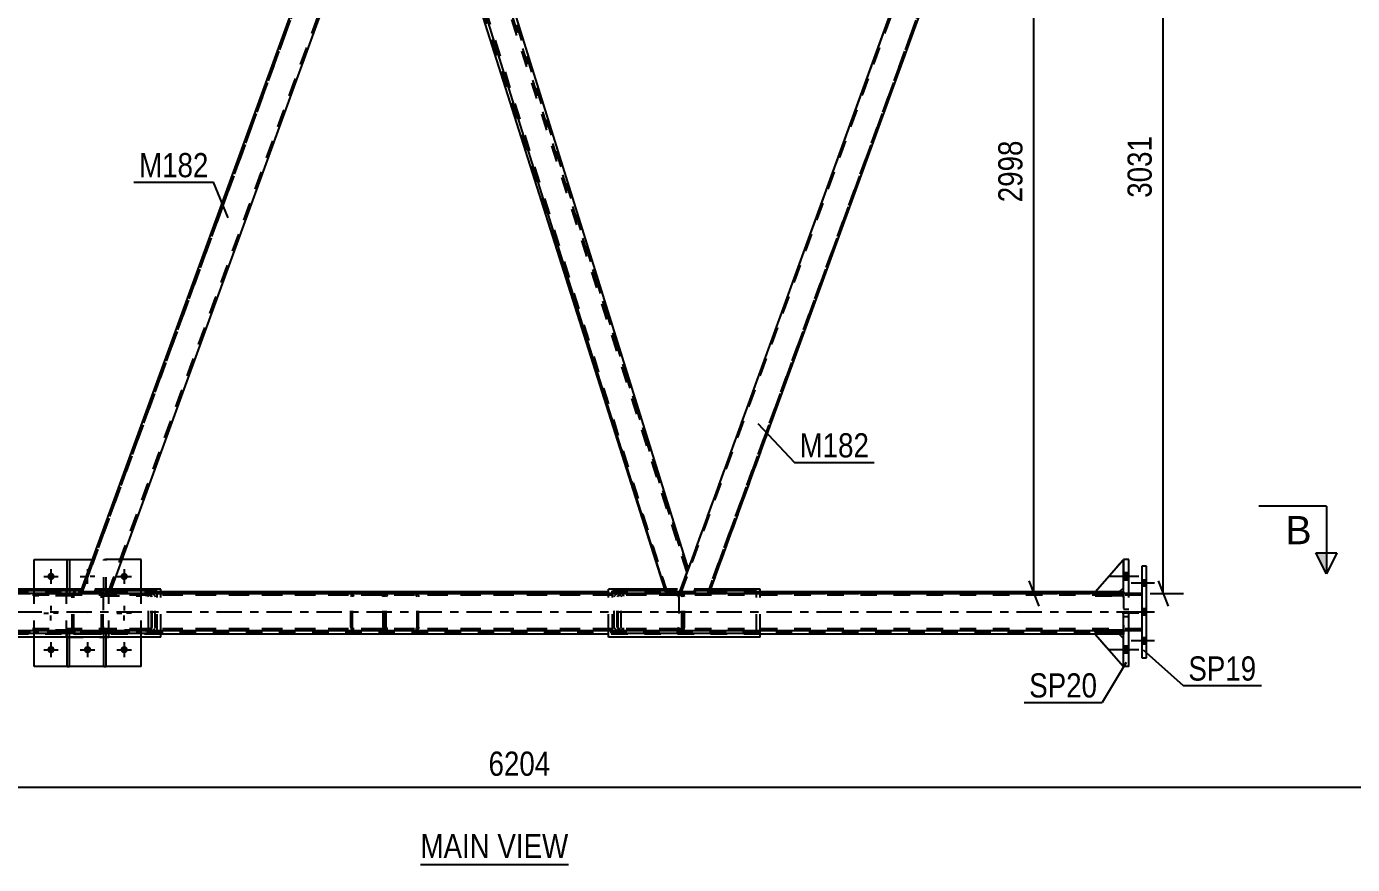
# Model space of a CAD drawing. Header units: millimetres. Extents: x -563 to 626, y -882 to -41.
# Drawn here: x 385.2 to 542.2, y -238.9 to -139.7 of the extents above; entities that cross this region are included whole.
import ezdxf

# ---------------------------------------------------------------- set-up
doc = ezdxf.new("R2010")
doc.units = ezdxf.units.MM
doc.linetypes.add('DXK_LINE_DOT2', pattern=[3.9198, 1.9599, -1.9599])
doc.linetypes.add('DXK_LINE_DOT3', pattern=[5.9187, 2.979, -0.9799, 0.9799, -0.9799])
doc.styles.add('Arial', font='ARIAL.TTF', dxfattribs={"height": 0.2})
doc.styles.add('Arial Narrow', font='ARIALN.TTF', dxfattribs={"height": 0.2})

# ---------------------------------------------------------------- blocks, each defined once
blk = doc.blocks.new('Unknown-761534688-11 - 5581')
at = {"color": 30, "linetype": 'Continuous'}
blk.add_line((431.84, -238.93), (449.37, -238.93), dxfattribs=at)
at = {"color": 0, "linetype": 'Continuous'}
blk.add_wipeout([(449.37, -238.18), (449.37, -235.18), (431.84, -235.18), (431.84, -238.18)], dxfattribs=at)
at = {"color": 3, "linetype": 'Continuous', "style": 'Arial Narrow'}
blk.add_text('MAIN VIEW', height=2.863, dxfattribs=at).set_placement((431.84, -238.18))
blk = doc.blocks.new('Part-761534688-5585 - 5581')
at = {"color": 2, "linetype": 'Continuous'}
for p, q in [((460.82, -206.52), (454.57, -206.52)), ((454.57, -206.85), (454.57, -206.52)), ((471.61, -206.52), (466.13, -206.52)), ((471.61, -206.85), (471.61, -206.52)), ((454.57, -211.58), (454.57, -211.25)), ((471.61, -211.58), (454.57, -211.58)), ((471.61, -211.58), (471.61, -211.25))]:
    blk.add_line(p, q, dxfattribs=at)
at = {"color": 7, "linetype": 'DXK_LINE_DOT2'}
for p, q in [((454.57, -211.25), (454.57, -206.85)), ((466.13, -206.52), (460.82, -206.52)), ((471.61, -211.25), (471.61, -206.85))]:
    blk.add_line(p, q, dxfattribs=at)
blk = doc.blocks.new('Part-761534688-5805 - 5581')
at = {"color": 2, "linetype": 'Continuous'}
for p, q in [((428.28, -105.83), (391.52, -206.85)), ((431.83, -105.83), (428.28, -105.83)), ((395.06, -206.85), (430.54, -109.37))]:
    blk.add_line(p, q, dxfattribs=at)
at = {"color": 7, "linetype": 'DXK_LINE_DOT2'}
for p, q in [((428.5, -105.83), (391.73, -206.85)), ((394.85, -206.85), (431.62, -105.83)), ((430.54, -109.37), (431.83, -105.83)), ((391.52, -206.85), (395.06, -206.85))]:
    blk.add_line(p, q, dxfattribs=at)
blk = doc.blocks.new('Part-761534688-5733 - 5581')
at = {"color": 2, "linetype": 'Continuous'}
for p, q in [((391.71, -206.33), (383.7, -206.33)), ((383.7, -206.85), (383.7, -206.33)), ((401.12, -206.33), (395.25, -206.33)), ((401.12, -206.85), (401.12, -206.33)), ((383.7, -212), (383.7, -211.25)), ((401.12, -212), (401.12, -211.25)), ((401.12, -212), (383.7, -212))]:
    blk.add_line(p, q, dxfattribs=at)
at = {"color": 7, "linetype": 'DXK_LINE_DOT2'}
for p, q in [((383.7, -211.25), (383.7, -206.85)), ((395.25, -206.33), (391.71, -206.33)), ((401.12, -211.25), (401.12, -206.85))]:
    blk.add_line(p, q, dxfattribs=at)
blk = doc.blocks.new('Part-761534688-5797 - 5581')
at = {"color": 2, "linetype": 'Continuous'}
for p, q in [((391.64, -206.52), (384.12, -206.52)), ((384.12, -206.85), (384.12, -206.52)), ((400.67, -206.52), (395.19, -206.52)), ((400.67, -206.85), (400.67, -206.52)), ((384.12, -211.58), (384.12, -211.25)), ((400.67, -211.58), (384.12, -211.58)), ((400.67, -211.58), (400.67, -211.25))]:
    blk.add_line(p, q, dxfattribs=at)
at = {"color": 7, "linetype": 'DXK_LINE_DOT2'}
for p, q in [((384.12, -211.25), (384.12, -206.85)), ((395.19, -206.52), (391.64, -206.52)), ((400.67, -211.25), (400.67, -206.85))]:
    blk.add_line(p, q, dxfattribs=at)
blk = doc.blocks.new('Part-761534688-5588 - 5581')
at = {"color": 7, "linetype": 'DXK_LINE_DOT2'}
for p, q in [((389.94, -212), (389.94, -206.33)), ((389.94, -206.33), (394.94, -206.33)), ((394.94, -212), (394.94, -206.33)), ((389.94, -212), (394.94, -212))]:
    blk.add_line(p, q, dxfattribs=at)
blk = doc.blocks.new('Part-761534688-5727 - 5581')
at = {"color": 7, "linetype": 'DXK_LINE_DOT2'}
for p, q in [((515.05, -211.2), (511.71, -211.2)), ((511.71, -211.2), (511.71, -211.47)), ((511.71, -211.47), (515.05, -211.47)), ((514.55, -211.47), (514.55, -211.2)), ((515.05, -211.47), (515.05, -211.2))]:
    blk.add_line(p, q, dxfattribs=at)
blk = doc.blocks.new('Bolt-761534688-5671 - 5581')
at = {"linetype": 'Continuous'}
for points in [[(388.54, -204.83, -1), (387.67, -204.83, -1)], [(397.2, -204.83, -1), (396.34, -204.83, -1)], [(388.54, -213.5, -1), (387.67, -213.5, -1)], [(392.87, -213.5, -1), (392, -213.5, -1)], [(397.2, -213.5, -1), (396.34, -213.5, -1)]]:
    blk.add_hatch(color=1, dxfattribs=at).paths.add_polyline_path(points)
at = {"color": 1, "linetype": 'Continuous'}
for p, q in [((388.1, -203.97), (388.1, -205.7)), ((392.44, -203.97), (392.44, -204.54)), ((396.77, -203.97), (396.77, -205.7)), ((387.24, -204.83), (388.97, -204.83)), ((391.57, -204.83), (392.15, -204.83)), ((392.44, -205.7), (392.44, -205.12)), ((393.3, -204.83), (392.73, -204.83)), ((395.9, -204.83), (397.64, -204.83)), ((388.1, -208.3), (388.1, -208.88)), ((396.77, -208.3), (396.77, -208.88)), ((387.24, -209.17), (387.81, -209.17)), ((388.1, -210.03), (388.1, -209.46)), ((388.97, -209.17), (388.39, -209.17)), ((395.9, -209.17), (396.48, -209.17)), ((396.77, -210.03), (396.77, -209.46)), ((397.64, -209.17), (397.06, -209.17)), ((388.1, -212.63), (388.1, -214.37)), ((392.44, -212.63), (392.44, -214.37)), ((396.77, -212.63), (396.77, -214.37)), ((387.24, -213.5), (388.97, -213.5)), ((391.57, -213.5), (393.3, -213.5)), ((395.9, -213.5), (397.64, -213.5))]:
    blk.add_line(p, q, dxfattribs=at)
blk = doc.blocks.new('Part-761534688-5724 - 5581')
at = {"color": 7, "linetype": 'DXK_LINE_DOT2'}
for p, q in [((515.05, -206.87), (511.71, -206.87)), ((511.71, -206.87), (511.71, -207.13)), ((511.71, -207.13), (515.05, -207.13)), ((514.55, -207.13), (514.55, -206.87)), ((515.05, -207.13), (515.05, -206.87))]:
    blk.add_line(p, q, dxfattribs=at)
blk = doc.blocks.new('Part-761534688-5697 - 5581')
at = {"color": 2, "linetype": 'Continuous'}
for p, q in [((517.77, -203.63), (517.23, -203.63)), ((517.23, -203.63), (517.23, -214.47)), ((517.77, -214.47), (517.77, -203.63)), ((517.23, -214.47), (517.77, -214.47))]:
    blk.add_line(p, q, dxfattribs=at)
blk = doc.blocks.new('Part-761534688-5751 - 5581')
at = {"color": 2, "linetype": 'Continuous'}
for p, q in [((511.71, -206.67), (515.05, -202.83)), ((514.55, -206.67), (511.71, -206.67)), ((515.05, -206.17), (514.55, -206.67))]:
    blk.add_line(p, q, dxfattribs=at)
at = {"color": 7, "linetype": 'DXK_LINE_DOT2'}
blk.add_line((515.05, -202.83), (515.05, -206.17), dxfattribs=at)
blk = doc.blocks.new('Part-761534688-5714 - 5581')
at = {"color": 2, "linetype": 'Continuous'}
for p, q in [((431.83, -105.83), (430.54, -109.37)), ((431.83, -105.83), (432.93, -105.83)), ((432.93, -105.83), (463.52, -203.96)), ((430.54, -109.37), (460.93, -206.85)), ((462.46, -206.85), (463.52, -203.96))]:
    blk.add_line(p, q, dxfattribs=at)
at = {"color": 7, "linetype": 'DXK_LINE_DOT2'}
for p, q in [((432.72, -105.83), (463.4, -204.27)), ((461.13, -206.85), (430.66, -109.06)), ((460.93, -206.85), (462.46, -206.85))]:
    blk.add_line(p, q, dxfattribs=at)
blk = doc.blocks.new('Part-761534688-5718 - 5581')
at = {"color": 7, "linetype": 'DXK_LINE_DOT2'}
for p, q in [((498.62, -107.5), (462.53, -206.67)), ((462.74, -206.67), (498.84, -107.5)), ((501.96, -107.5), (465.86, -206.67)), ((466.08, -206.67), (502.17, -107.5)), ((502.17, -107.5), (498.62, -107.5)), ((462.53, -206.67), (466.08, -206.67))]:
    blk.add_line(p, q, dxfattribs=at)
blk = doc.blocks.new('Part-761534688-5721 - 5581')
at = {"color": 7, "linetype": 'DXK_LINE_DOT2'}
for p, q in [((511.71, -211.22), (511.71, -211.2)), ((515.05, -211.2), (511.71, -211.2)), ((511.71, -211.25), (511.71, -211.22)), ((514.55, -211.47), (514.55, -211.2)), ((515.05, -211.25), (515.05, -211.2))]:
    blk.add_line(p, q, dxfattribs=at)
at = {"color": 2, "linetype": 'Continuous'}
for p, q in [((511.71, -211.47), (511.71, -211.25)), ((515.05, -211.47), (511.71, -211.47)), ((515.05, -211.47), (515.05, -211.25))]:
    blk.add_line(p, q, dxfattribs=at)
blk = doc.blocks.new('Part-761534688-5748 - 5581')
at = {"color": 7, "linetype": 'DXK_LINE_DOT2'}
for p, q in [((514.55, -211.67), (511.71, -211.67)), ((511.71, -211.67), (515.05, -215.5)), ((515.05, -212.17), (514.55, -211.67)), ((515.05, -215.5), (515.05, -212.17))]:
    blk.add_line(p, q, dxfattribs=at)
blk = doc.blocks.new('Part-761534688-5752 - 5581')
at = {"color": 7, "linetype": 'DXK_LINE_DOT2'}
for p, q in [((427.68, -107.5), (391.58, -206.67)), ((427.89, -107.5), (391.8, -206.67)), ((394.92, -206.67), (431.01, -107.5)), ((395.13, -206.67), (431.22, -107.5)), ((431.22, -107.5), (427.68, -107.5)), ((391.58, -206.67), (395.13, -206.67))]:
    blk.add_line(p, q, dxfattribs=at)
blk = doc.blocks.new('Part-761534688-5755 - 5581')
at = {"color": 2, "linetype": 'Continuous'}
for p, q in [((460.76, -206.33), (454.11, -206.33)), ((454.11, -206.85), (454.11, -206.33)), ((472.07, -206.33), (466.2, -206.33)), ((472.07, -206.85), (472.07, -206.33)), ((454.11, -212), (454.11, -211.25)), ((472.07, -212), (472.07, -211.25)), ((472.07, -212), (454.11, -212))]:
    blk.add_line(p, q, dxfattribs=at)
at = {"color": 7, "linetype": 'DXK_LINE_DOT2'}
for p, q in [((454.11, -211.25), (454.11, -206.85)), ((466.2, -206.33), (460.76, -206.33)), ((472.07, -211.25), (472.07, -206.85))]:
    blk.add_line(p, q, dxfattribs=at)
blk = doc.blocks.new('Part-761534688-5758 - 5581')
at = {"color": 7, "linetype": 'DXK_LINE_DOT2'}
for p, q in [((390.63, -206.91), (390.6, -207.07)), ((390.6, -207.07), (390.63, -206.91)), ((390.6, -211.27), (390.6, -207.07)), ((390.82, -206.99), (390.8, -207.07)), ((390.8, -211.27), (390.8, -207.07)), ((390.86, -206.93), (390.82, -206.99)), ((391, -206.67), (390.85, -206.7)), ((390.85, -206.7), (391, -206.67)), ((390.93, -206.88), (390.86, -206.93)), ((391, -206.87), (390.93, -206.88)), ((393.87, -206.67), (391, -206.67)), ((393.87, -206.87), (391, -206.87)), ((394.02, -206.7), (393.87, -206.67)), ((393.87, -206.67), (394.02, -206.7)), ((393.95, -206.88), (393.87, -206.87)), ((394.01, -206.93), (393.95, -206.88)), ((394.06, -206.99), (394.01, -206.93)), ((394.07, -207.07), (394.06, -206.99)), ((394.07, -211.27), (394.07, -207.07)), ((394.27, -207.07), (394.24, -206.91)), ((394.24, -206.91), (394.27, -207.07)), ((394.27, -211.27), (394.27, -207.07)), ((390.6, -211.27), (390.62, -211.34)), ((390.62, -211.34), (390.6, -211.27)), ((390.62, -211.34), (390.63, -211.42)), ((390.63, -211.42), (390.62, -211.34)), ((390.8, -211.27), (390.82, -211.34)), ((390.82, -211.34), (390.86, -211.41)), ((390.85, -211.64), (391, -211.67)), ((391, -211.67), (390.85, -211.64)), ((390.86, -211.41), (390.93, -211.45)), ((390.93, -211.45), (391, -211.47)), ((393.87, -211.47), (391, -211.47)), ((393.87, -211.67), (391, -211.67)), ((393.87, -211.47), (393.95, -211.45)), ((393.87, -211.67), (394.02, -211.64)), ((394.02, -211.64), (393.87, -211.67)), ((393.95, -211.45), (394.01, -211.41)), ((394.01, -211.41), (394.06, -211.34)), ((394.06, -211.34), (394.07, -211.27)), ((394.24, -211.42), (394.26, -211.34)), ((394.26, -211.34), (394.24, -211.42)), ((394.26, -211.34), (394.27, -211.27)), ((394.27, -211.27), (394.26, -211.34))]:
    blk.add_line(p, q, dxfattribs=at)
at = {"color": 7, "linetype": 'DXK_LINE_DOT3'}
blk.add_line((392.44, -209.17), (392.44, -209.17), dxfattribs=at)
at = {"color": 7, "linetype": 'DXK_LINE_DOT2'}
for centre, start, end in [((391, -207.07), 112.4999, 157.4999), ((391, -207.07), 112.4999, 157.4999), ((393.87, -207.07), 22.4999, 67.4999), ((393.87, -207.07), 22.4999, 67.4999), ((391, -211.27), 202.4999, 247.4999), ((391, -211.27), 202.4999, 247.4999), ((393.87, -211.27), 292.4999, 337.4999), ((393.87, -211.27), 292.4999, 337.4999)]:
    blk.add_arc(centre, 0.4, start, end, dxfattribs=at)
blk = doc.blocks.new('Part-761534688-5761 - 5581')
at = {"color": 2, "linetype": 'Continuous'}
for p, q in [((386.1, -206.33), (386.1, -202.83)), ((386.1, -202.83), (392.98, -202.83)), ((398.77, -202.83), (396.53, -202.83)), ((398.77, -206.33), (398.77, -202.83)), ((386.1, -215.5), (386.1, -212)), ((398.77, -215.5), (398.77, -212)), ((398.77, -215.5), (386.1, -215.5))]:
    blk.add_line(p, q, dxfattribs=at)
at = {"color": 7, "linetype": 'DXK_LINE_DOT2'}
for p, q in [((396.53, -202.83), (392.98, -202.83)), ((386.1, -212), (386.1, -206.33)), ((398.77, -212), (398.77, -206.33))]:
    blk.add_line(p, q, dxfattribs=at)
blk = doc.blocks.new('Part-761534688-5771 - 5581')
at = {"color": 7, "linetype": 'DXK_LINE_DOT2'}
for p, q in [((462.68, -206.85), (499.44, -105.83)), ((502.56, -105.83), (465.8, -206.85)), ((463.52, -203.96), (462.46, -206.85)), ((462.46, -206.85), (466.01, -206.85))]:
    blk.add_line(p, q, dxfattribs=at)
at = {"color": 2, "linetype": 'Continuous'}
for p, q in [((499.23, -105.83), (463.52, -203.96)), ((466.01, -206.85), (502.78, -105.83)), ((502.78, -105.83), (499.23, -105.83))]:
    blk.add_line(p, q, dxfattribs=at)
blk = doc.blocks.new('Part-761534688-5774 - 5581')
at = {"color": 7, "linetype": 'DXK_LINE_DOT2'}
for p, q in [((394.64, -211.47), (394.38, -211.47)), ((394.38, -212), (394.38, -211.47)), ((394.64, -212), (394.64, -211.47)), ((394.38, -211.97), (394.64, -211.97))]:
    blk.add_line(p, q, dxfattribs=at)
at = {"color": 2, "linetype": 'Continuous'}
for p, q in [((394.38, -215.5), (394.38, -212)), ((394.64, -215.5), (394.64, -212)), ((394.38, -215.5), (394.64, -215.5))]:
    blk.add_line(p, q, dxfattribs=at)
blk = doc.blocks.new('Part-761534688-5787 - 5581')
at = {"color": 2, "linetype": 'Continuous'}
for p, q in [((514.55, -211.67), (511.71, -211.67)), ((511.71, -211.67), (515.05, -215.5)), ((515.05, -212.17), (514.55, -211.67))]:
    blk.add_line(p, q, dxfattribs=at)
at = {"color": 7, "linetype": 'DXK_LINE_DOT2'}
blk.add_line((515.05, -215.5), (515.05, -212.17), dxfattribs=at)
blk = doc.blocks.new('Part-761534688-5835 - 5581')
at = {"color": 7, "linetype": 'DXK_LINE_DOT2'}
for p, q in [((390.6, -206.87), (386.1, -206.87)), ((386.1, -206.87), (386.1, -207.13)), ((390.6, -207.13), (386.1, -207.13)), ((390.1, -207.13), (390.1, -206.87)), ((390.6, -207.13), (390.6, -206.87))]:
    blk.add_line(p, q, dxfattribs=at)
blk = doc.blocks.new('Part-761534688-5838 - 5581')
at = {"color": 7, "linetype": 'DXK_LINE_DOT2'}
for p, q in [((398.77, -211.2), (394.27, -211.2)), ((394.27, -211.2), (394.27, -211.47)), ((394.27, -211.47), (398.77, -211.47)), ((394.77, -211.47), (394.77, -211.2)), ((398.77, -211.47), (398.77, -211.2))]:
    blk.add_line(p, q, dxfattribs=at)
blk = doc.blocks.new('Part-761534688-5841 - 5581')
at = {"color": 2, "linetype": 'Continuous'}
for p, q in [((390.04, -202.83), (390.31, -202.83)), ((390.04, -206.33), (390.04, -202.83)), ((390.31, -202.83), (390.31, -206.33))]:
    blk.add_line(p, q, dxfattribs=at)
at = {"color": 7, "linetype": 'DXK_LINE_DOT2'}
for p, q in [((390.04, -206.87), (390.04, -206.33)), ((390.04, -206.37), (390.31, -206.37)), ((390.31, -206.87), (390.04, -206.87)), ((390.31, -206.33), (390.31, -206.87))]:
    blk.add_line(p, q, dxfattribs=at)
blk = doc.blocks.new('Bolt-761534688-5851 - 5581')
at = {"linetype": 'Continuous'}
for points in [[(515.71, -205.27), (515.71, -204.4), (515.05, -204.4), (515.05, -205.27)], [(515.71, -205.27), (515.71, -204.4), (515.05, -204.4), (515.05, -205.27)], [(515.71, -205.27), (515.71, -204.4), (515.05, -204.4), (515.05, -205.27)], [(515.71, -213.93), (515.71, -213.07), (515.05, -213.07), (515.05, -213.93)], [(515.71, -213.93), (515.71, -213.07), (515.05, -213.07), (515.05, -213.93)], [(515.71, -213.93), (515.71, -213.07), (515.05, -213.07), (515.05, -213.93)]]:
    blk.add_hatch(color=1, dxfattribs=at).paths.add_polyline_path(points)
at = {"color": 1, "linetype": 'Continuous'}
for p, q in [((516.88, -204.83), (513.38, -204.83)), ((516.88, -204.83), (513.38, -204.83)), ((516.88, -204.83), (513.38, -204.83)), ((515.71, -204.4), (515.05, -204.4)), ((515.71, -204.4), (515.05, -204.4)), ((515.71, -204.4), (515.05, -204.4)), ((515.71, -205.27), (515.05, -205.27)), ((515.71, -205.27), (515.05, -205.27)), ((515.71, -205.27), (515.05, -205.27)), ((515.71, -213.07), (515.05, -213.07)), ((515.71, -213.07), (515.05, -213.07)), ((515.71, -213.07), (515.05, -213.07)), ((516.88, -213.5), (513.38, -213.5)), ((516.88, -213.5), (513.38, -213.5)), ((516.88, -213.5), (513.38, -213.5)), ((515.71, -213.93), (515.05, -213.93)), ((515.71, -213.93), (515.05, -213.93)), ((515.71, -213.93), (515.05, -213.93))]:
    blk.add_line(p, q, dxfattribs=at)
at = {"color": 1, "linetype": 'DXK_LINE_DOT2'}
for p, q in [((515.71, -208.73), (515.05, -208.73)), ((515.71, -208.73), (515.05, -208.73)), ((516.88, -209.17), (513.38, -209.17)), ((516.88, -209.17), (513.38, -209.17)), ((515.71, -209.6), (515.05, -209.6)), ((515.71, -209.6), (515.05, -209.6))]:
    blk.add_line(p, q, dxfattribs=at)
blk = doc.blocks.new('Part-761534688-5862 - 5581')
at = {"color": 7, "linetype": 'DXK_LINE_DOT2'}
for p, q in [((398.77, -206.87), (394.27, -206.87)), ((394.27, -206.87), (394.27, -207.13)), ((394.27, -207.13), (398.77, -207.13)), ((394.77, -207.13), (394.77, -206.87)), ((398.77, -207.13), (398.77, -206.87))]:
    blk.add_line(p, q, dxfattribs=at)
blk = doc.blocks.new('Part-761534688-5863 - 5581')
at = {"color": 7, "linetype": 'DXK_LINE_DOT2'}
for p, q in [((515.05, -206.87), (366.63, -206.87)), ((401.12, -206.67), (383.7, -206.67)), ((472.07, -206.67), (454.11, -206.67)), ((514.55, -206.67), (511.71, -206.67)), ((515.05, -206.67), (515.05, -211.67)), ((515.05, -211.47), (366.63, -211.47)), ((401.12, -211.67), (383.7, -211.67)), ((472.07, -211.67), (454.11, -211.67)), ((514.55, -211.67), (511.71, -211.67))]:
    blk.add_line(p, q, dxfattribs=at)
at = {"color": 2, "linetype": 'Continuous'}
for p, q in [((454.11, -206.67), (401.12, -206.67)), ((511.71, -206.67), (472.07, -206.67)), ((515.05, -206.67), (514.55, -206.67)), ((454.11, -211.67), (401.12, -211.67)), ((511.71, -211.67), (472.07, -211.67)), ((515.05, -211.67), (514.55, -211.67))]:
    blk.add_line(p, q, dxfattribs=at)
blk = doc.blocks.new('Part-761534688-5868 - 5581')
at = {"color": 2, "linetype": 'Continuous'}
for p, q in [((517.23, -206.85), (366.63, -206.85)), ((517.23, -211.25), (366.63, -211.25))]:
    blk.add_line(p, q, dxfattribs=at)
at = {"color": 7, "linetype": 'DXK_LINE_DOT2'}
for p, q in [((517.23, -207.05), (366.63, -207.05)), ((517.23, -206.85), (517.23, -211.25)), ((517.23, -211.05), (366.63, -211.05))]:
    blk.add_line(p, q, dxfattribs=at)
at = {"color": 7, "linetype": 'DXK_LINE_DOT3'}
blk.add_line((517.23, -209.05), (366.63, -209.05), dxfattribs=at)
blk = doc.blocks.new('Part-761534688-5876 - 5581')
at = {"color": 7, "linetype": 'DXK_LINE_DOT2'}
for p, q in [((394.38, -206.87), (394.38, -202.83)), ((394.38, -202.83), (394.64, -202.83)), ((394.64, -206.87), (394.64, -202.83)), ((394.38, -206.37), (394.64, -206.37)), ((394.64, -206.87), (394.38, -206.87)), ((394.64, -206.84), (394.64, -206.87))]:
    blk.add_line(p, q, dxfattribs=at)
blk = doc.blocks.new('Part-761534688-5882 - 5581')
at = {"color": 7, "linetype": 'DXK_LINE_DOT2'}
for p, q in [((511.71, -207.13), (511.71, -206.87)), ((511.71, -206.87), (515.05, -206.87)), ((515.05, -207.13), (511.71, -207.13)), ((514.55, -207.13), (514.55, -206.87)), ((515.05, -206.87), (515.05, -207.13))]:
    blk.add_line(p, q, dxfattribs=at)
blk = doc.blocks.new('Part-761534688-5888 - 5581')
at = {"color": 7, "linetype": 'DXK_LINE_DOT2'}
for p, q in [((390.31, -211.47), (390.04, -211.47)), ((390.04, -212), (390.04, -211.47)), ((390.31, -212), (390.31, -211.47)), ((390.04, -211.97), (390.31, -211.97))]:
    blk.add_line(p, q, dxfattribs=at)
at = {"color": 2, "linetype": 'Continuous'}
for p, q in [((390.04, -215.5), (390.04, -212)), ((390.31, -215.5), (390.31, -212)), ((390.04, -215.5), (390.31, -215.5))]:
    blk.add_line(p, q, dxfattribs=at)
blk = doc.blocks.new('Part-761534688-5897 - 5581')
at = {"color": 7, "linetype": 'DXK_LINE_DOT2'}
for p, q in [((431.22, -107.5), (430.25, -110.17)), ((432.9, -107.5), (431.22, -107.5)), ((463.39, -204.3), (432.69, -107.5)), ((463.5, -204), (432.9, -107.5)), ((461.06, -206.67), (430.36, -109.86)), ((462.53, -206.67), (463.5, -204)), ((460.85, -206.67), (460.75, -206.33)), ((460.85, -206.67), (462.53, -206.67))]:
    blk.add_line(p, q, dxfattribs=at)
at = {"color": 2, "linetype": 'Continuous'}
blk.add_line((460.75, -206.33), (430.25, -110.17), dxfattribs=at)
blk = doc.blocks.new('Bolt-761534688-5898 - 5581')
at = {"linetype": 'Continuous'}
for points in [[(517.77, -206), (517.77, -205.27), (517.23, -205.27), (517.23, -206)], [(517.77, -206), (517.77, -205.27), (517.23, -205.27), (517.23, -206)], [(517.77, -206), (517.77, -205.27), (517.23, -205.27), (517.23, -206)], [(517.77, -209.42), (517.77, -208.68), (517.23, -208.68), (517.23, -209.42)], [(517.77, -209.42), (517.77, -208.68), (517.23, -208.68), (517.23, -209.42)], [(517.77, -212.83), (517.77, -212.1), (517.23, -212.1), (517.23, -212.83)], [(517.77, -212.83), (517.77, -212.1), (517.23, -212.1), (517.23, -212.83)], [(517.77, -212.83), (517.77, -212.1), (517.23, -212.1), (517.23, -212.83)]]:
    blk.add_hatch(color=1, dxfattribs=at).paths.add_polyline_path(points)
at = {"color": 1, "linetype": 'Continuous'}
for p, q in [((517.77, -205.27), (517.23, -205.27)), ((517.77, -205.27), (517.23, -205.27)), ((517.77, -205.27), (517.23, -205.27)), ((518.73, -205.63), (515.97, -205.63)), ((518.73, -205.63), (515.97, -205.63)), ((518.73, -205.63), (515.97, -205.63)), ((517.77, -206), (517.23, -206)), ((517.77, -206), (517.23, -206)), ((517.77, -206), (517.23, -206)), ((517.77, -208.68), (517.23, -208.68)), ((517.77, -208.68), (517.23, -208.68)), ((518.73, -209.05), (515.97, -209.05)), ((518.73, -209.05), (515.97, -209.05)), ((517.77, -209.42), (517.23, -209.42)), ((517.77, -209.42), (517.23, -209.42)), ((518.73, -212.47), (515.97, -212.47)), ((518.73, -212.47), (515.97, -212.47)), ((518.73, -212.47), (515.97, -212.47)), ((517.77, -212.1), (517.23, -212.1)), ((517.77, -212.1), (517.23, -212.1)), ((517.77, -212.1), (517.23, -212.1)), ((517.77, -212.83), (517.23, -212.83)), ((517.77, -212.83), (517.23, -212.83)), ((517.77, -212.83), (517.23, -212.83))]:
    blk.add_line(p, q, dxfattribs=at)
blk = doc.blocks.new('Part-761534688-5914 - 5581')
at = {"color": 2, "linetype": 'Continuous'}
for p, q in [((515.71, -202.83), (515.05, -202.83)), ((515.05, -206.85), (515.05, -202.83)), ((515.71, -206.85), (515.71, -202.83)), ((515.05, -215.5), (515.05, -211.25)), ((515.71, -215.5), (515.71, -211.25)), ((515.71, -215.5), (515.05, -215.5))]:
    blk.add_line(p, q, dxfattribs=at)
at = {"color": 7, "linetype": 'DXK_LINE_DOT2'}
for p, q in [((515.05, -211.25), (515.05, -206.85)), ((515.71, -211.25), (515.71, -206.85))]:
    blk.add_line(p, q, dxfattribs=at)
blk = doc.blocks.new('Part-761534688-5925 - 5581')
at = {"color": 7, "linetype": 'DXK_LINE_DOT2'}
for p, q in [((390.6, -211.2), (386.1, -211.2)), ((386.1, -211.2), (386.1, -211.47)), ((390.6, -211.47), (386.1, -211.47)), ((390.1, -211.47), (390.1, -211.2)), ((390.6, -211.47), (390.6, -211.2))]:
    blk.add_line(p, q, dxfattribs=at)
blk = doc.blocks.new('Part-761534688-5929 - 5581')
at = {"color": 7, "linetype": 'DXK_LINE_DOT2'}
for p, q in [((394.28, -211.25), (394.28, -206.85)), ((394.28, -206.85), (427.25, -206.85)), ((427.25, -207.05), (394.28, -207.05)), ((399.73, -206.85), (400.01, -206.88)), ((399.87, -207.07), (399.73, -207.05)), ((400.09, -207.25), (400.06, -207.17)), ((400.4, -207.1), (400.45, -207.25)), ((423.64, -207.1), (423.61, -207.25)), ((423.72, -206.97), (423.64, -207.1)), ((423.84, -206.88), (423.72, -206.97)), ((423.8, -207.25), (423.81, -207.17)), ((423.81, -207.17), (423.85, -207.11)), ((423.98, -206.85), (423.84, -206.88)), ((423.85, -207.11), (423.91, -207.07)), ((423.91, -207.07), (423.98, -207.05)), ((427.39, -206.88), (427.25, -206.85)), ((427.25, -207.05), (427.32, -207.07)), ((427.32, -207.07), (427.38, -207.11)), ((427.38, -207.11), (427.42, -207.17)), ((427.51, -206.97), (427.39, -206.88)), ((427.42, -207.17), (427.43, -207.25)), ((427.59, -207.1), (427.51, -206.97)), ((427.62, -207.25), (427.59, -207.1)), ((400.09, -210.85), (400.09, -207.25)), ((400.45, -210.85), (400.45, -207.25)), ((423.61, -210.85), (423.61, -207.25)), ((423.8, -210.85), (423.8, -207.25)), ((427.43, -210.85), (427.43, -207.25)), ((427.62, -210.85), (427.62, -207.25)), ((427.25, -211.05), (394.28, -211.05)), ((427.25, -211.25), (394.28, -211.25)), ((399.73, -211.05), (399.87, -211.03)), ((400.01, -211.22), (399.73, -211.25)), ((400.06, -210.93), (400.09, -210.85)), ((400.45, -210.85), (400.4, -211)), ((423.61, -210.85), (423.64, -211)), ((423.64, -211), (423.72, -211.13)), ((423.72, -211.13), (423.84, -211.22)), ((423.81, -210.93), (423.8, -210.85)), ((423.85, -210.99), (423.81, -210.93)), ((423.84, -211.22), (423.98, -211.25)), ((423.91, -211.03), (423.85, -210.99)), ((423.98, -211.05), (423.91, -211.03)), ((427.32, -211.03), (427.25, -211.05)), ((427.25, -211.25), (427.39, -211.22)), ((427.38, -210.99), (427.32, -211.03)), ((427.42, -210.93), (427.38, -210.99)), ((427.39, -211.22), (427.51, -211.13)), ((427.43, -210.85), (427.42, -210.93)), ((427.51, -211.13), (427.59, -211)), ((427.59, -211), (427.62, -210.85))]:
    blk.add_line(p, q, dxfattribs=at)
for centre, radius, start, end in [((399.81, -207.4), 0.34, 41.9363, 80.4819), ((399.89, -207.55), 0.681, 41.9363, 80.4819), ((399.81, -210.7), 0.34, 279.5182, 318.0637), ((399.89, -210.55), 0.681, 279.5182, 318.0637)]:
    blk.add_arc(centre, radius, start, end, dxfattribs=at)
blk = doc.blocks.new('Part-761534688-5955 - 5581')
at = {"color": 7, "linetype": 'DXK_LINE_DOT2'}
for p, q in [((427.62, -207.25), (427.64, -207.1)), ((427.64, -207.1), (427.72, -206.97)), ((427.72, -206.97), (427.84, -206.88)), ((427.81, -207.17), (427.8, -207.25)), ((427.85, -207.11), (427.81, -207.17)), ((427.84, -206.88), (427.98, -206.85)), ((427.91, -207.07), (427.85, -207.11)), ((427.98, -207.05), (427.91, -207.07)), ((462.51, -206.85), (427.98, -206.85)), ((462.51, -207.05), (427.98, -207.05)), ((431.26, -206.85), (431.4, -206.88)), ((431.33, -207.07), (431.26, -207.05)), ((431.38, -207.11), (431.33, -207.07)), ((431.42, -207.17), (431.38, -207.11)), ((431.4, -206.88), (431.51, -206.97)), ((431.44, -207.25), (431.42, -207.17)), ((431.51, -206.97), (431.59, -207.1)), ((431.59, -207.1), (431.62, -207.25)), ((455.29, -207.1), (455.23, -207.25)), ((455.6, -207.25), (455.63, -207.17)), ((455.96, -206.85), (455.68, -206.88)), ((455.82, -207.07), (455.96, -207.05)), ((462.79, -206.88), (462.51, -206.85)), ((462.51, -207.05), (462.65, -207.07)), ((462.94, -206.93), (462.79, -206.88)), ((462.85, -207.17), (462.88, -207.25)), ((462.94, -211.17), (462.94, -206.93)), ((462.98, -206.97), (462.94, -206.93)), ((463.06, -207.1), (462.98, -206.97)), ((463.09, -207.25), (463.06, -207.1)), ((427.62, -210.85), (427.62, -207.25)), ((427.8, -210.85), (427.8, -207.25)), ((431.44, -210.85), (431.44, -207.25)), ((431.62, -210.85), (431.62, -207.25)), ((455.23, -210.85), (455.23, -207.25)), ((455.6, -210.85), (455.6, -207.25)), ((462.88, -210.85), (462.88, -207.25)), ((463.09, -210.85), (463.09, -207.25)), ((427.64, -211), (427.62, -210.85)), ((427.72, -211.13), (427.64, -211)), ((427.84, -211.22), (427.72, -211.13)), ((427.8, -210.85), (427.81, -210.93)), ((427.81, -210.93), (427.85, -210.99)), ((427.98, -211.25), (427.84, -211.22)), ((427.85, -210.99), (427.91, -211.03)), ((427.91, -211.03), (427.98, -211.05)), ((462.51, -211.05), (427.98, -211.05)), ((462.51, -211.25), (427.98, -211.25)), ((431.26, -211.05), (431.33, -211.03)), ((431.4, -211.22), (431.26, -211.25)), ((431.33, -211.03), (431.38, -210.99)), ((431.38, -210.99), (431.42, -210.93)), ((431.51, -211.13), (431.4, -211.22)), ((431.42, -210.93), (431.44, -210.85)), ((431.59, -211), (431.51, -211.13)), ((431.62, -210.85), (431.59, -211)), ((455.23, -210.85), (455.29, -211)), ((455.63, -210.93), (455.6, -210.85)), ((455.68, -211.22), (455.96, -211.25)), ((455.96, -211.05), (455.82, -211.03)), ((462.65, -211.03), (462.51, -211.05)), ((462.51, -211.25), (462.79, -211.22)), ((462.79, -211.22), (462.94, -211.17)), ((462.88, -210.85), (462.85, -210.93)), ((462.94, -211.17), (462.98, -211.13)), ((462.98, -211.13), (463.06, -211)), ((463.06, -211), (463.09, -210.85))]:
    blk.add_line(p, q, dxfattribs=at)
for centre, radius, start, end in [((455.8, -207.55), 0.681, 99.5182, 138.0637), ((455.88, -207.4), 0.34, 99.5182, 138.0637), ((462.6, -207.4), 0.34, 41.9363, 80.4819), ((455.8, -210.55), 0.681, 221.9363, 260.4819), ((455.88, -210.7), 0.34, 221.9363, 260.4819), ((462.6, -210.7), 0.34, 279.5182, 318.0637)]:
    blk.add_arc(centre, radius, start, end, dxfattribs=at)
blk = doc.blocks.new('Part-761534688-5956 - 5581')
at = {"color": 7, "linetype": 'DXK_LINE_DOT2'}
for p, q in [((462.06, -206.85), (394.28, -206.85)), ((394.28, -206.85), (394.28, -211.25)), ((462.06, -207.05), (394.28, -207.05)), ((399.55, -206.88), (399.27, -206.85)), ((399.27, -207.05), (399.41, -207.07)), ((399.61, -207.17), (399.64, -207.25)), ((400, -207.25), (399.94, -207.1)), ((454.78, -207.25), (454.83, -207.1)), ((455.17, -207.17), (455.14, -207.25)), ((455.23, -206.88), (455.51, -206.85)), ((455.51, -207.05), (455.37, -207.07)), ((462.06, -206.85), (462.34, -206.88)), ((462.2, -207.07), (462.06, -207.05)), ((462.42, -207.25), (462.39, -207.17)), ((462.73, -207.1), (462.79, -207.25)), ((399.64, -210.85), (399.64, -207.25)), ((400, -210.85), (400, -207.25)), ((454.78, -210.85), (454.78, -207.25)), ((455.14, -210.85), (455.14, -207.25)), ((462.42, -207.25), (462.42, -210.85)), ((462.79, -210.85), (462.79, -207.25)), ((462.06, -211.05), (394.28, -211.05)), ((462.06, -211.25), (394.28, -211.25)), ((399.41, -211.03), (399.27, -211.05)), ((399.27, -211.25), (399.55, -211.22)), ((399.64, -210.85), (399.61, -210.93)), ((399.94, -211), (400, -210.85)), ((454.83, -211), (454.78, -210.85)), ((455.14, -210.85), (455.17, -210.93)), ((455.51, -211.25), (455.23, -211.22)), ((455.37, -211.03), (455.51, -211.05)), ((462.06, -211.05), (462.2, -211.03)), ((462.34, -211.22), (462.06, -211.25)), ((462.39, -210.93), (462.42, -210.85)), ((462.79, -210.85), (462.73, -211))]:
    blk.add_line(p, q, dxfattribs=at)
for centre, radius, start, end in [((399.35, -207.4), 0.34, 41.9363, 80.4819), ((399.44, -207.55), 0.681, 41.9363, 80.4819), ((455.34, -207.55), 0.681, 99.5182, 138.0637), ((455.42, -207.4), 0.34, 99.5182, 138.0637), ((462.14, -207.4), 0.34, 41.9363, 80.4819), ((462.22, -207.55), 0.681, 41.9363, 80.4819), ((399.35, -210.7), 0.34, 279.5182, 318.0637), ((399.44, -210.55), 0.681, 279.5182, 318.0637), ((455.34, -210.55), 0.681, 221.9363, 260.4819), ((455.42, -210.7), 0.34, 221.9363, 260.4819), ((462.14, -210.7), 0.34, 279.5182, 318.0637), ((462.22, -210.55), 0.681, 279.5182, 318.0637)]:
    blk.add_arc(centre, radius, start, end, dxfattribs=at)
blk = doc.blocks.new('Part-761534688-5965 - 5581')
at = {"color": 7, "linetype": 'DXK_LINE_DOT2'}
for p, q in [((390.64, -206.91), (390.61, -207.07)), ((390.61, -207.07), (390.64, -206.91)), ((390.61, -211.27), (390.61, -207.07)), ((390.83, -206.99), (390.81, -207.07)), ((390.81, -211.27), (390.81, -207.07)), ((390.87, -206.93), (390.83, -206.99)), ((391.01, -206.67), (390.86, -206.7)), ((390.86, -206.7), (391.01, -206.67)), ((390.94, -206.88), (390.87, -206.93)), ((391.01, -206.87), (390.94, -206.88)), ((393.88, -206.67), (391.01, -206.67)), ((393.88, -206.87), (391.01, -206.87)), ((394.03, -206.7), (393.88, -206.67)), ((393.88, -206.67), (394.03, -206.7)), ((393.96, -206.88), (393.88, -206.87)), ((394.02, -206.93), (393.96, -206.88)), ((394.07, -206.99), (394.02, -206.93)), ((394.08, -207.07), (394.07, -206.99)), ((394.08, -211.27), (394.08, -207.07)), ((394.28, -207.07), (394.25, -206.91)), ((394.25, -206.91), (394.28, -207.07)), ((394.28, -211.27), (394.28, -207.07)), ((390.61, -211.27), (390.64, -211.42)), ((390.64, -211.42), (390.61, -211.27)), ((390.81, -211.27), (390.83, -211.34)), ((390.83, -211.34), (390.87, -211.41)), ((391.01, -211.67), (390.86, -211.64)), ((390.87, -211.41), (390.94, -211.45)), ((390.94, -211.45), (391.01, -211.47)), ((393.88, -211.47), (391.01, -211.47)), ((393.88, -211.47), (393.96, -211.45)), ((394.03, -211.64), (393.88, -211.67)), ((393.96, -211.45), (394.02, -211.41)), ((394.02, -211.41), (394.07, -211.34)), ((394.07, -211.34), (394.08, -211.27)), ((394.25, -211.42), (394.28, -211.27)), ((394.28, -211.27), (394.25, -211.42))]:
    blk.add_line(p, q, dxfattribs=at)
at = {"color": 2, "linetype": 'Continuous'}
for p, q in [((390.86, -211.64), (391.01, -211.67)), ((393.88, -211.67), (391.01, -211.67)), ((393.88, -211.67), (394.03, -211.64))]:
    blk.add_line(p, q, dxfattribs=at)
at = {"color": 7, "linetype": 'DXK_LINE_DOT2'}
for centre, start, end in [((391.01, -207.07), 112.4999, 157.4999), ((391.01, -207.07), 112.4999, 157.4999), ((393.88, -207.07), 22.4999, 67.4999), ((393.88, -207.07), 22.4999, 67.4999), ((391.01, -211.27), 202.4999, 233.6306), ((391.01, -211.27), 202.4999, 247.4999), ((393.88, -211.27), 292.4999, 337.4999), ((393.88, -211.27), 306.3694, 337.4999)]:
    blk.add_arc(centre, 0.4, start, end, dxfattribs=at)
at = {"color": 2, "linetype": 'Continuous'}
for centre, start, end in [((391.01, -211.27), 233.6306, 247.4999), ((393.88, -211.27), 292.4999, 306.3694)]:
    blk.add_arc(centre, 0.4, start, end, dxfattribs=at)
blk = doc.blocks.new('Part-761534688-5971 - 5581')
at = {"color": 7, "linetype": 'DXK_LINE_DOT2'}
for p, q in [((511.71, -206.67), (515.05, -202.83)), ((515.05, -202.83), (515.05, -206.17)), ((514.55, -206.67), (511.71, -206.67)), ((515.05, -206.17), (514.55, -206.67))]:
    blk.add_line(p, q, dxfattribs=at)
blk = doc.blocks.new('StraightDimension-761534688-5991 - 5581')
at = {"color": 7, "linetype": 'Continuous'}
for p, q in [((505.05, -108.4), (503.85, -105.4)), ((462.87, -106.9), (506.85, -106.9)), ((504.45, -206.85), (504.45, -106.9)), ((503.85, -205.35), (505.05, -208.35)), ((487.5, -206.85), (506.85, -206.85))]:
    blk.add_line(p, q, dxfattribs=at)
at = {"color": 0}
blk.add_wipeout([(503.7, -152.62), (499.5, -152.62), (499.5, -161.13), (503.7, -161.13)], dxfattribs=at)
at = {"color": 3, "style": 'Arial Narrow'}
blk.add_text('2998', height=2.863, rotation=90.0002, dxfattribs=at).set_placement((503.1, -160.53))
blk = doc.blocks.new('StraightDimension-761534688-5999 - 5581')
at = {"color": 7, "linetype": 'Continuous'}
for p, q in [((520.35, -107.33), (519.15, -104.33)), ((541.37, -105.83), (516.9, -105.83)), ((519.75, -206.85), (519.75, -105.83)), ((519.15, -205.35), (520.35, -208.35)), ((518.23, -206.85), (522.15, -206.85))]:
    blk.add_line(p, q, dxfattribs=at)
at = {"color": 0}
blk.add_wipeout([(519, -152.09), (514.8, -152.09), (514.8, -160.6), (519, -160.6)], dxfattribs=at)
at = {"color": 3, "style": 'Arial Narrow'}
blk.add_text('3031', height=2.863, rotation=90.0002, dxfattribs=at).set_placement((518.4, -160))
blk = doc.blocks.new('StraightDimension-761534688-6015 - 5581')
at = {"color": 7, "linetype": 'Continuous'}
blk.add_line((340.16, -229.78), (546.96, -229.78), dxfattribs=at)
at = {"color": 0}
blk.add_wipeout([(447.82, -229.03), (447.82, -224.83), (439.3, -224.83), (439.3, -229.03)], dxfattribs=at)
at = {"color": 3, "style": 'Arial Narrow'}
blk.add_text('6204', height=2.863, dxfattribs=at).set_placement((439.9, -228.43))
blk = doc.blocks.new('StraightDimension-761534688-22690 - 5581')
at = {"color": 7, "linetype": 'Continuous'}
for p, q in [((315.41, -91.45), (314.21, -88.45)), ((388.12, -89.95), (311.96, -89.95)), ((314.81, -215.5), (314.81, -89.95)), ((314.21, -214), (315.41, -217)), ((345.13, -215.5), (311.96, -215.5))]:
    blk.add_line(p, q, dxfattribs=at)
at = {"color": 0}
blk.add_wipeout([(314.06, -148.47), (309.86, -148.47), (309.86, -156.98), (314.06, -156.98)], dxfattribs=at)
at = {"color": 3, "style": 'Arial Narrow'}
blk.add_text('3766', height=2.863, rotation=90.0002, dxfattribs=at).set_placement((313.46, -156.38))
blk = doc.blocks.new('Mark-761534688-5693 - 5581')
at = {"color": 0}
blk.add_wipeout([(530.78, -217.16), (530.78, -214.16), (522.74, -214.16), (522.74, -217.16)], dxfattribs=at)
blk.add_wipeout([(530.78, -217.16), (530.78, -214.16), (522.74, -214.16), (522.74, -217.16)], dxfattribs=at)
at = {"color": 30, "linetype": 'Continuous'}
for p, q in [((517.4, -213.51), (522.14, -217.76)), ((522.14, -217.76), (531.38, -217.76))]:
    blk.add_line(p, q, dxfattribs=at)
at = {"color": 3, "style": 'Arial Narrow'}
blk.add_text('SP19', height=2.863, dxfattribs=at).set_placement((522.74, -217.16))
blk = doc.blocks.new('Mark-761534688-5767 - 5581')
at = {"color": 0}
blk.add_wipeout([(484.94, -190.74), (484.94, -187.74), (476.72, -187.74), (476.72, -190.74)], dxfattribs=at)
blk.add_wipeout([(484.94, -190.74), (484.94, -187.74), (476.72, -187.74), (476.72, -190.74)], dxfattribs=at)
at = {"color": 30, "linetype": 'Continuous'}
for p, q in [((471.79, -186.72), (476.12, -191.34)), ((476.12, -191.34), (485.54, -191.34))]:
    blk.add_line(p, q, dxfattribs=at)
at = {"color": 3, "style": 'Arial Narrow'}
blk.add_text('M182', height=2.863, dxfattribs=at).set_placement((476.72, -190.74))
blk = doc.blocks.new('Mark-761534688-5801 - 5581')
at = {"color": 0}
blk.add_wipeout([(406.75, -157.57), (406.75, -154.57), (398.53, -154.57), (398.53, -157.57)], dxfattribs=at)
blk.add_wipeout([(406.75, -157.57), (406.75, -154.57), (398.53, -154.57), (398.53, -157.57)], dxfattribs=at)
at = {"color": 30, "linetype": 'Continuous'}
for p in [(397.93, -158.17), (409.06, -162.39)]:
    blk.add_line(p, (407.35, -158.17), dxfattribs=at)
at = {"color": 3, "style": 'Arial Narrow'}
blk.add_text('M182', height=2.863, dxfattribs=at).set_placement((398.53, -157.57))
blk = doc.blocks.new('Mark-761534688-5910 - 5581')
at = {"color": 0}
blk.add_wipeout([(511.94, -219.16), (511.94, -216.16), (503.9, -216.16), (503.9, -219.16)], dxfattribs=at)
blk.add_wipeout([(511.94, -219.16), (511.94, -216.16), (503.9, -216.16), (503.9, -219.16)], dxfattribs=at)
at = {"color": 30, "linetype": 'Continuous'}
for p in [(515.37, -215.01), (503.3, -219.76)]:
    blk.add_line(p, (512.54, -219.76), dxfattribs=at)
at = {"color": 3, "style": 'Arial Narrow'}
blk.add_text('SP20', height=2.863, dxfattribs=at).set_placement((503.9, -219.16))
blk = doc.blocks.new('SectionMark-761534688-6027 - 5581')
at = {"linetype": 'Continuous'}
blk.add_hatch(color=6, dxfattribs=at).paths.add_polyline_path([(537.83, -202.02), (539.08, -202.02), (539.08, -204.52)])
at = {"color": 6, "linetype": 'Continuous'}
for p, q in [((539.08, -196.52), (531.08, -196.52)), ((539.08, -196.52), (539.08, -204.52)), ((537.83, -202.02), (540.33, -202.02)), ((539.08, -204.52), (537.83, -202.02)), ((540.33, -202.02), (539.08, -204.52))]:
    blk.add_line(p, q, dxfattribs=at)
at = {"color": 0, "linetype": 'Continuous'}
blk.add_wipeout([(537.33, -201.02), (537.33, -197.52), (534.22, -197.52), (534.22, -201.02)], dxfattribs=at)
at = {"color": 3, "linetype": 'Continuous', "style": 'Arial'}
blk.add_text('B', height=3.34, dxfattribs=at).set_placement((534.22, -201.02))

msp = doc.modelspace()

# ---------------------------------------------------------------- block references
for name in ['Part-761534688-5805 - 5581', 'Part-761534688-5714 - 5581', 'Part-761534688-5771 - 5581', 'Part-761534688-5752 - 5581', 'Part-761534688-5897 - 5581', 'Part-761534688-5718 - 5581', 'Part-761534688-5761 - 5581', 'Bolt-761534688-5671 - 5581', 'Part-761534688-5841 - 5581', 'Part-761534688-5876 - 5581', 'Part-761534688-5751 - 5581', 'Part-761534688-5971 - 5581', 'Part-761534688-5914 - 5581', 'Part-761534688-5697 - 5581', 'Bolt-761534688-5851 - 5581', 'Bolt-761534688-5898 - 5581', 'Part-761534688-5868 - 5581', 'Part-761534688-5863 - 5581', 'Part-761534688-5733 - 5581', 'Part-761534688-5797 - 5581', 'Part-761534688-5835 - 5581', 'Part-761534688-5588 - 5581', 'Part-761534688-5758 - 5581', 'Part-761534688-5965 - 5581', 'Part-761534688-5862 - 5581', 'Part-761534688-5929 - 5581', 'Part-761534688-5956 - 5581', 'Part-761534688-5955 - 5581', 'Part-761534688-5755 - 5581', 'Part-761534688-5585 - 5581', 'Part-761534688-5724 - 5581', 'Part-761534688-5882 - 5581', 'Part-761534688-5925 - 5581', 'Part-761534688-5888 - 5581', 'Part-761534688-5838 - 5581', 'Part-761534688-5774 - 5581', 'Part-761534688-5727 - 5581', 'Part-761534688-5721 - 5581', 'Part-761534688-5748 - 5581', 'Part-761534688-5787 - 5581', 'Unknown-761534688-11 - 5581']:
    msp.add_blockref(name, (0, 0))

# ---------------------------------------------------------------- next in the draw order: block references
for name in ['StraightDimension-761534688-5999 - 5581', 'StraightDimension-761534688-5991 - 5581']:
    msp.add_blockref(name, (0, 0))

# ---------------------------------------------------------------- next in the draw order: block references
msp.add_blockref('StraightDimension-761534688-6015 - 5581', (0, 0))

# ---------------------------------------------------------------- next in the draw order: block references
for name in ['StraightDimension-761534688-22690 - 5581', 'Mark-761534688-5801 - 5581', 'Mark-761534688-5767 - 5581', 'Mark-761534688-5910 - 5581', 'Mark-761534688-5693 - 5581']:
    msp.add_blockref(name, (0, 0))

# ---------------------------------------------------------------- next in the draw order: block references
msp.add_blockref('SectionMark-761534688-6027 - 5581', (0, 0))

doc.saveas('drawing.dxf')
